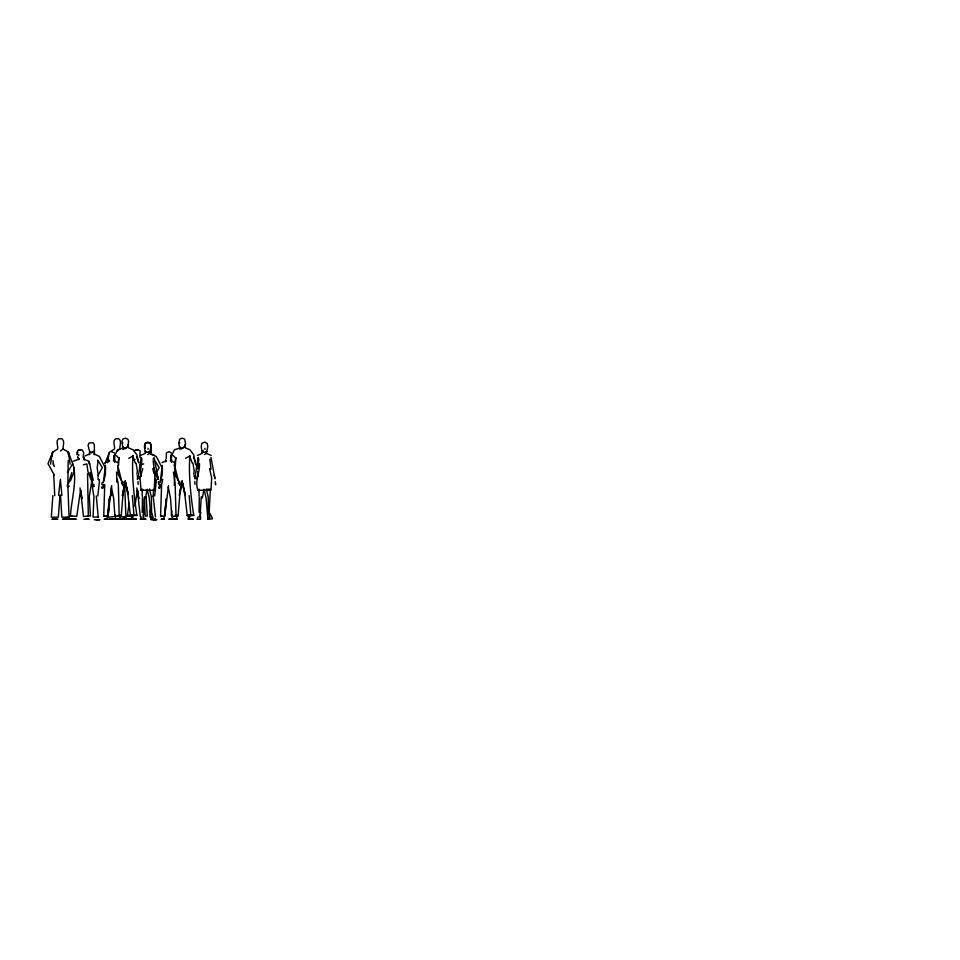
<?xml version="1.0" encoding="UTF-8"?>
<svg xmlns="http://www.w3.org/2000/svg" width="960" height="960" viewBox="0 0 960 960"><rect width="100%" height="100%" fill="white"/><g stroke="black" fill="none" stroke-linecap="round" stroke-linejoin="round"><path stroke-width="1.44" d="M60.456 451.044L63.048 448.98C62.688 445.608 65.232 441.324 61.968 438.744L58.584 438.816C55.344 441.504 58.32 445.644 57.696 449.004L52.68 452.184L48 463.668L54.396 475.272M68.808 486.336L68.82 485.64M125.664 486.336L125.664 485.64M99.384 481.824L99.288 479.592M156.228 481.824L156.132 479.592M67.884 485.616L69.06 517.176L66.54 517.644M67.908 482.76L68.196 460.512M124.728 485.616L125.904 517.176L123.384 517.644M123.9 485.712L123.912 485.016M180.744 485.712L180.756 485.016M104.736 484.584L103.752 516.168L105.204 516.312M98.412 479.544L98.424 478.86M105.576 466.944L105.42 474.504L103.236 482.64M155.268 479.544L155.28 478.86M162.396 468.204L162.264 474.504L160.092 482.64M155.928 481.5L155.952 480.672M128.784 458.328L133.26 455.736L132.9 456.3C131.736 476.064 133.896 495.876 136.932 515.388L134.328 515.604M185.628 458.328L190.104 455.736L189.756 456.3C188.592 476.064 190.74 495.876 193.776 515.388L191.184 515.604M153.216 496.572L153.528 489.384M162.06 516.312L160.596 516.168L161.592 484.584L162.732 479.244M149.892 517.104L150.216 509.916M77.424 453.012L77.484 452.088L77.28 454.896L77.508 451.212L78.42 450.06L82.176 449.904L83.748 452.7L83.052 457.356M174.276 485.244L174.924 472.14M118.548 465.42L118.956 457.68M175.392 465.42L175.812 457.68M144.432 496.728L143.112 517.656M201.276 496.728L199.968 517.656M78.732 455.628L78.792 454.608M84.12 460.032L84.276 457.308M143.76 516.948L143.616 519.288L140.22 519.288L141.348 516.852M154.848 477.984L154.128 490.272L141 490.2L140.064 477.996L142.8 468.672M200.604 516.948L200.46 519.288L197.076 519.288L198.192 516.852M103.428 481.824L105.48 465.372M160.272 481.824L162.324 465.372M115.392 519.168L119.28 519.228L115.392 519.168L115.632 515.316M172.248 519.168L176.124 519.228L172.248 519.168L172.404 516.6M52.86 495.588L51.312 517.176L58.344 517.176L59.964 495.192M109.596 497.016L108.156 517.176L113.772 516.648M93.048 486.264L93.096 485.568M97.992 477.288L98.148 475.224L102.312 467.628L97.764 460.116M154.836 477.288L154.992 475.224M175.728 515.64L178.08 515.796L179.772 495.348L182.064 481.128L184.776 492.696M93.948 486.42L93.984 484.548M67.428 484.548L67.368 486.42M58.608 495.396L60.372 479.196L61.896 495.348M116.904 482.136L116.604 472.116M97.812 495.948L99.336 482.328M154.656 495.948L156.18 482.328M140.796 469.14L141.972 459.216L141.24 457.5L137.94 478.74M197.652 469.14L198.816 459.216L198.096 457.5L194.796 478.74M131.508 519.168L136.536 519.156L131.316 519.156L131.928 514.944L134.76 514.932M171.888 510.888L171.384 515.1L172.092 514.956M188.352 519.168L193.38 519.156L188.16 519.156L188.784 514.944L191.604 514.932M134.88 506.244L137.4 490.044L138.828 498.696L136.848 487.92M136.92 474.18L137.352 470.832L136.08 463.128M193.764 474.18L194.196 470.832L192.924 463.128M101.856 484.668L102.132 482.652M189.876 515.724L187.272 515.664L187.368 514.932L193.776 515.388M52.14 456.12L52.68 452.184M118.092 463.164L118.848 457.74M174.948 463.164L175.692 457.74M114.336 459.972L115.032 455.004L117.54 449.82L123.384 447.912L123.156 449.568L122.736 446.688L124.8 448.68L127.944 446.688L128.592 441L127.836 439.212L125.472 438.156L122.832 439.092L122.004 441L122.724 447.276L124.8 448.68L127.944 446.688L127.836 445.032L128.58 447.876L133.128 449.784L136.896 454.872L138.696 462.288M171.18 459.972L171.876 455.004L174.384 449.82L180.228 447.912M50.568 464.136L52.14 453M107.616 462.744L108.996 453M98.184 460.728L97.164 467.88L98.316 475.548M139.896 457.356L140.064 450.852L137.712 449.64L135.264 450.06L134.352 451.212M80.004 487.92L81.984 498.696L80.544 490.044L76.776 516.384L70.452 515.88C71.532 498.696 77.448 480.876 72.948 463.932M132.432 516.336L127.296 515.88L129.18 503.196M137.316 479.316L137.712 476.664M111.696 485.592L107.88 516.312L109.38 498.864L107.532 516.156L103.752 516.168M168.54 485.592L164.724 516.312L166.224 498.864L164.376 516.156L160.596 516.168M91.44 482.868L89.292 496.716L90.456 516.024L89.22 515.88M128.268 494.136L125.22 481.128L122.928 495.348L121.236 515.796L119.268 515.004M68.256 484.068L68.244 483.912M114.588 462.324L114.936 460.212L113.892 457.152L114.744 454.548L113.688 458.976M125.1 484.068L125.088 483.912M171.432 462.324L171.78 460.212L170.748 457.152L171.588 454.548L170.532 458.976M143.556 514.884L143.988 512.556M200.184 516.06L200.832 512.556M142.464 497.52L142.212 512.28M199.308 497.52L199.068 512.28M125.22 481.128L122.4 495.552L125.22 481.128L128.052 495.396L130.428 515.664L130.524 514.932L136.932 515.388M180.096 491.22L182.064 481.128L184.896 495.396L187.272 515.664M145.464 498.108L147.192 489.312L149.244 498.024L151.068 519.252L152.472 517.632M202.308 498.108L204.036 489.312L206.088 498.024L207.912 519.252L209.316 517.632M147.708 454.548L149.568 453.372L150.948 446.544L150.384 443.484L147.78 442.068L144.96 443.364L144.396 446.4L145.308 453.372L140.58 455.436M204.552 454.548L206.424 453.372L207.792 446.544L207.228 443.484L204.624 442.068L201.816 443.364L201.24 446.4L202.152 453.372L197.424 455.436M158.808 484.728L158.376 481.596M215.652 484.728L215.22 481.596M179.244 495.552L182.064 481.128M103.92 485.904L104.088 485.136M160.764 485.904L160.944 485.136M158.568 484.404L158.724 483.768M215.424 484.404L215.568 483.768M184.788 446.688L185.556 443.688L184.68 439.212L182.316 438.156L179.676 439.092L178.788 443.328L179.568 447.276L181.644 448.68L184.788 446.688L181.644 448.68L179.592 446.688L180 449.568M78.624 458.652L78.396 459.504L79.416 459.096L73.284 461.196M71.796 472.524L68.7 482.82M132.24 519.156L133.152 516.216M189.084 519.156L190.008 516.216M113.808 457.404L114.744 454.548M170.664 457.404L171.588 454.548M70.32 480.948L74.124 471.612L73.872 467.4M104.844 463.668L109.524 452.184L114.54 449.004C115.164 445.644 112.2 441.504 115.428 438.816L118.812 438.744C122.076 441.324 119.532 445.608 119.892 448.98L117.3 451.044M202.188 452.268L203.088 450.384M103.404 484.392L102.924 487.812M157.08 471.432L159.156 467.628L155.364 461.364M160.248 484.392L159.768 487.812M67.44 472.548L72.696 463.764L68.34 452.076L63.048 448.98M153.012 459.228L154.128 457.488L158.148 478.86M149.268 452.664L150.336 451.404M109.644 460.68L105.204 462.636M166.5 460.68L162.048 462.636M148.836 452.316L149.952 451.476L147.648 452.352L145.368 451.296L146.772 452.268M205.68 452.316L206.796 451.476L204.492 452.352L202.212 451.296L203.628 452.268M137.988 481.452L138.132 484.332M194.832 481.452L194.976 484.332M91.476 481.416L93.96 496.98L93.036 517.104L98.628 516.996M155.484 516.996L153.156 495.972M122.34 443.256L123.024 442.944M179.184 443.256L179.868 442.944M85.008 455.976L89.868 453.792L89.4 454.704L89.628 451.548L88.068 445.332L89.064 443.016L93.024 442.668L94.356 444.768L94.428 454.644L93.96 453.84L99.456 456.492L104.916 467.148M88.332 516.096L87.54 473.628M145.188 516.096L144.456 499.116M60.54 495.132L61.848 517.176L69.06 517.176M132.588 460.356L135.036 459.516M199.476 463.632C199.992 472.656 194.544 480.924 197.844 490.2L210.972 490.272L211.692 477.984L209.604 468.672M68.052 483.396L68.712 483.228M83.316 464.808L86.856 463.932L87.936 471.516L91.548 480.864M140.16 464.808L143.7 463.932M114.54 515.1L115.248 514.956M121.956 482.568L123.06 485.376M178.8 482.568L179.916 485.376M88.62 515.976L83.448 516.468L80.544 490.044M67.524 486.624L68.748 486.48M124.368 486.624L125.592 486.48M175.296 515.052L176.508 514.908L176.952 519.216L169.032 519.144L176.952 519.216M85.548 519.168L89.148 519.252L83.856 519.288M142.392 519.168L145.992 519.252L140.7 519.288M117.336 516.312L119.184 516.168L118.32 484.584L117.168 479.244L117.492 482.124M76.584 519.18L69.144 518.88L75.408 519.072M133.44 519.18L125.988 518.88L132.252 519.072M111.336 451.608L114.492 453M153.06 519.78L156.804 519.708L151.152 519.78M96.216 519.78L99.96 519.708L94.308 519.78M164.088 519.168L161.052 519.228L164.304 519.228L163.956 516.6M107.232 519.168L104.208 519.228L107.46 519.228L107.04 515.316M120.132 516.648L125.904 517.176M120.096 519.216L112.188 519.144L120.096 519.216L119.664 514.908M127.296 515.88L128.592 515.988M70.452 515.88L71.748 515.988M207.684 489.108L210.372 489.384L209.16 512.244L212.304 517.884M119.184 516.168L114.888 516.312L113.736 498.864L111.372 486.732M146.076 515.88L147.3 516.024L146.136 496.716M197.844 490.2L199.56 490.464M141 490.2L142.704 490.464M158.796 487.908L159.672 488.052M101.952 487.908L102.828 488.052M93.072 486.42L93.84 486.624M128.148 515.22L129.192 515.496M174.516 462.48L170.148 460.776M117.672 462.48L113.304 460.776M180.024 485.628L180.672 485.844M123.168 485.628L123.828 485.844M176.112 515.004L178.08 515.796M83.664 459.108L89.112 461.4L93.216 480.312M206.424 453.372L211.14 455.424M149.568 453.372L154.296 455.424M150.804 453.84L156.3 456.492L161.76 467.148M142.872 489.612L142.092 489.132L142.224 496.356M171.336 453L169.092 451.608L166.404 452.868L166.2 458.568M173.412 455.712L175.836 458.316M116.568 455.712L118.98 458.316M178.524 481.296L175.044 474.12L174.504 465.3L178.32 480.324M121.68 481.296L118.2 474.12L117.66 465.3L121.476 480.324M178.32 483.12L178.62 483.78M121.476 483.12L121.776 483.78M53.244 463.872L54.396 466.488M193.956 475.704L194.316 476.64M137.112 475.704L137.472 476.64M77.88 457.584L79.104 459.324L77.628 456.756M193.464 457.056L195.228 461.748M136.62 457.056L138.816 462.924M189.756 456.3L192.096 462.9M157.704 479.292L154.128 469.212L153.168 460.656M132.9 456.3L135.252 462.9M179.58 481.284L180.192 483.048M122.736 481.284L123.348 483.048M209.976 517.62L208.404 512.016L208.212 497.016L206.328 488.976M153.12 517.62L151.56 512.016L151.368 497.016L149.484 488.976M92.928 483.912L93.06 484.056M214.14 475.236L214.848 477.84M157.644 476.544L158.352 479.148M184.68 445.032L185.424 447.876L189.972 449.784L193.74 454.872L195.696 465.012M90.024 472.44L92.544 482.808M152.76 468.672L153.972 473.508M212.448 518.748L209.196 519.252L207.912 516.912L207.912 519.252M155.592 518.748L152.352 519.252L151.068 516.912L151.068 519.252M182.256 482.268L185.46 495.588M125.4 482.268L128.292 494.256M174.24 464.364L175.164 468.432M140.052 468.42L141.48 476.088M215.004 478.86L210.972 457.488M168.228 486.732L170.58 498.864L171.732 516.312L176.028 516.168L175.164 484.584L173.46 472.116M158.544 486.984L158.676 487.752M101.7 486.984L101.832 487.752M197.52 471.18L198.324 476.088M137.4 490.044L140.292 516.468M89.544 464.244L89.112 461.4L89.484 464.172M154.008 467.88L155.16 475.548M151.284 454.644L151.2 444.768L149.868 442.668L145.908 443.016L144.912 445.332L145.248 448.224M155.016 478.656L155.148 479.544M98.172 478.656L98.304 479.544M172.332 516.228L172.74 519.144M68.424 452.22L70.128 464.208M209.856 459.228L210.972 469.212M52.968 460.632L53.388 464.364M195.828 476.232L196.056 478.86M138.984 476.232L139.212 478.86M68.772 456.084L68.34 452.076L68.4 454.38M96.3 495.972L98.232 517.272M189.168 495.684L190.836 514.968M132.312 495.684L133.992 514.968M165.648 459.624L165.792 461.784M108.804 459.624L108.948 461.784M111.24 488.508L111.588 495.684M53.7 474.156L54.744 495.684M198.936 489.132L199.068 496.356M160.428 485.292L160.44 485.916M103.584 485.292L103.596 485.916M204.912 448.284L204.924 449.292M148.068 448.284L148.08 449.292M93.492 451.404L91.8 452.76L89.628 451.548L91.848 452.568L93.492 451.404M79.944 449.772L78.42 450.06L80.868 449.64L79.944 449.772M136.8 449.772L135.264 450.06L137.712 449.64L136.8 449.772M55.452 519.228L51.912 519.24L57.864 519.252L55.452 519.228M64.872 519.216L62.46 519.252L68.4 519.24L64.872 519.216M112.296 519.228L108.756 519.24L114.72 519.252L112.296 519.228M121.716 519.216L119.304 519.252L125.244 519.24L121.716 519.216"/></g></svg>
